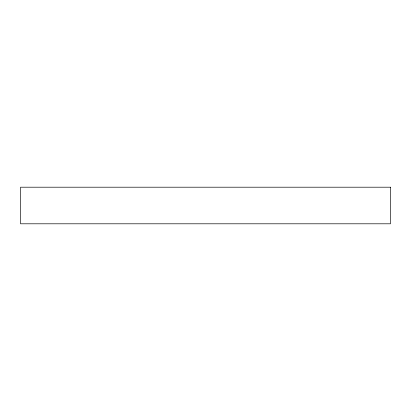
<?xml version="1.0" encoding="UTF-8"?>
<svg xmlns="http://www.w3.org/2000/svg" width="411" height="411" viewBox="0 0 411 411"><rect width="100%" height="100%" fill="white"/><g stroke="black" fill="none" stroke-linecap="round" stroke-linejoin="round"><path stroke-width="0.62" d="M390.45 187.2L20.55 187.2L20.55 223.8L390.45 223.8L390.45 187.2"/></g></svg>
